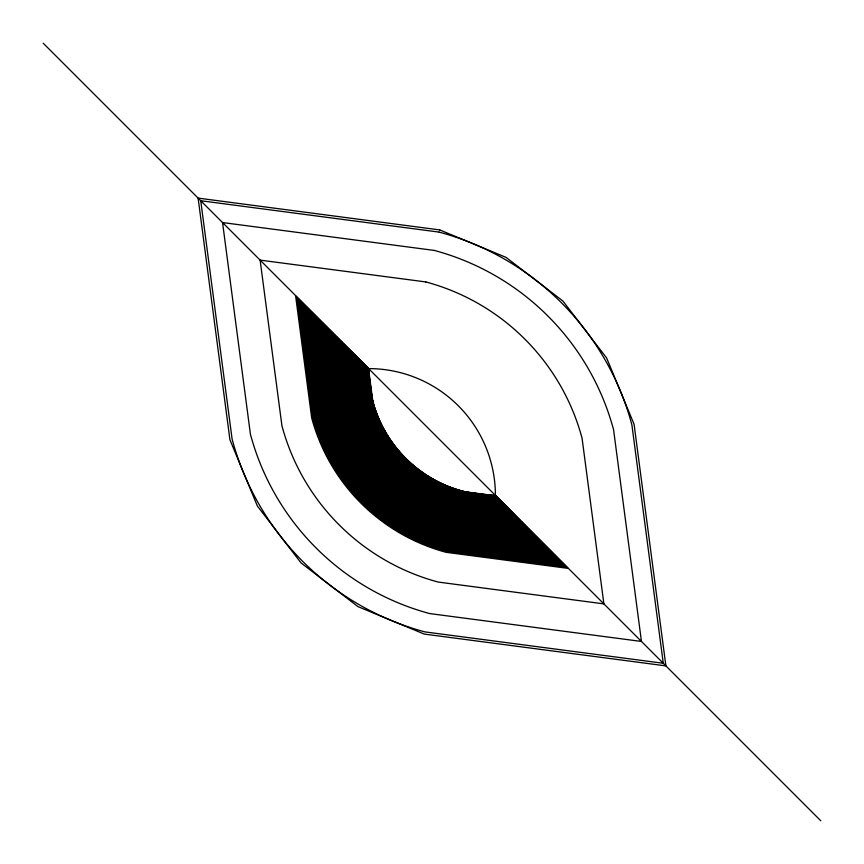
<?xml version="1.0" encoding="UTF-8"?>
<svg xmlns="http://www.w3.org/2000/svg" width="864" height="864" viewBox="0 0 864 864"><rect width="100%" height="100%" fill="white"/><g stroke="black" fill="none" stroke-linecap="round" stroke-linejoin="round"><path stroke-width="1.3" d="M462.499 491.432L495.817 495.817M462.445 491.605L496.033 496.033M462.402 491.778L496.238 496.238M496.465 496.465L462.348 491.972A127.742 127.742 0 0 1 372.028 401.652L367.535 367.535M462.305 492.134L496.66 496.66M496.876 496.876L462.262 492.318A128.088 128.088 0 0 1 371.682 401.738L367.124 367.124M497.102 497.102L462.208 492.502A128.218 128.218 0 0 1 371.563 401.782L366.898 366.898M497.254 497.254L462.175 492.642A128.423 128.423 0 0 1 371.358 401.825L366.746 366.746M497.513 497.513L462.11 492.847A128.714 128.714 0 0 1 371.077 401.911L366.487 366.487M497.686 497.686L462.078 492.998A128.876 128.876 0 0 1 370.926 401.944L366.314 366.314M462.035 493.15L497.869 497.869M498.064 498.064L461.992 493.312A129.125 129.125 0 0 1 370.688 402.008L365.936 365.936M461.948 493.484L498.258 498.258M365.526 365.526L370.343 402.106A129.568 129.568 0 0 0 461.873 493.744L498.474 498.474M461.851 493.83L498.679 498.679M498.906 498.906L461.797 494.014A129.848 129.848 0 0 1 369.986 402.203L365.094 365.094M499.133 499.133L461.754 494.208A130.054 130.054 0 0 1 369.792 402.246L364.867 364.867M499.37 499.37L461.7 494.402A130.151 130.151 0 0 1 369.695 402.278L364.63 364.63M461.668 494.51L499.489 499.489M364.262 364.262L369.284 402.386A130.68 130.68 0 0 0 461.581 494.824L499.738 499.738M499.986 499.986L461.56 494.932A130.788 130.788 0 0 1 369.068 402.44L364.014 364.014M461.527 495.04L500.116 500.116M363.625 363.625L368.744 402.527A131.252 131.252 0 0 0 461.441 495.364L500.375 500.375M461.408 495.482L500.645 500.645M500.785 500.785L461.376 495.601A131.49 131.49 0 0 1 368.399 402.624L363.215 363.215M461.311 495.839L501.066 501.066M501.217 501.217L461.279 495.958A131.857 131.857 0 0 1 368.042 402.721L362.783 362.783M501.358 501.358L461.246 496.076A131.987 131.987 0 0 1 367.924 402.754L362.642 362.642M501.649 501.649L461.182 496.325A132.246 132.246 0 0 1 367.675 402.818L362.351 362.351M461.149 496.454L501.8 501.8M502.114 502.114L461.084 496.714A132.635 132.635 0 0 1 367.286 402.916L361.886 361.886M502.265 502.265L461.041 496.843A132.775 132.775 0 0 1 367.157 402.959L361.735 361.735M461.009 496.973L502.427 502.427M502.589 502.589L460.976 497.102A133.045 133.045 0 0 1 366.898 403.024L361.411 361.411M502.913 502.913L460.901 497.383A133.337 133.337 0 0 1 366.617 403.099L361.087 361.087M503.075 503.075L460.858 497.524A133.477 133.477 0 0 1 366.476 403.142L360.925 360.925M503.248 503.248L460.825 497.664A133.618 133.618 0 0 1 366.336 403.175L360.752 360.752M460.782 497.804L503.41 503.41M503.755 503.755L460.706 498.085A134.06 134.06 0 0 1 365.915 403.294L360.245 360.245M460.674 498.236L503.928 503.928M504.101 504.101L460.631 498.377A134.374 134.374 0 0 1 365.623 403.369L359.899 359.899M504.284 504.284L460.588 498.528A134.525 134.525 0 0 1 365.472 403.412L359.716 359.716M504.457 504.457L460.555 498.679A134.676 134.676 0 0 1 365.321 403.445L359.543 359.543M460.512 498.83L504.641 504.641M504.986 504.986L460.436 499.122A135.13 135.13 0 0 1 364.878 403.564L359.014 359.014M505.31 505.31L460.361 499.392A135.421 135.421 0 0 1 364.608 403.639L358.69 358.69M505.645 505.645L460.285 499.673A135.713 135.713 0 0 1 364.327 403.715L358.355 358.355M505.991 505.991L460.21 499.964A136.004 136.004 0 0 1 364.036 403.79L358.009 358.009M506.347 506.347L460.123 500.256A136.318 136.318 0 0 1 363.744 403.877L357.653 357.653M506.704 506.704L460.048 500.558A136.631 136.631 0 0 1 363.442 403.952L357.296 357.296M507.071 507.071L459.961 500.872A136.944 136.944 0 0 1 363.128 404.039L356.929 356.929M507.449 507.449L459.875 501.185A137.268 137.268 0 0 1 362.815 404.125L356.551 356.551M507.827 507.827L459.799 501.509A137.603 137.603 0 0 1 362.491 404.201L356.173 356.173M508.226 508.226L459.702 501.833A137.948 137.948 0 0 1 362.167 404.298L355.774 355.774M508.615 508.615L459.616 502.168A138.294 138.294 0 0 1 361.832 404.384L355.385 355.385M509.026 509.026L459.529 502.513A138.64 138.64 0 0 1 361.487 404.471L354.974 354.974M509.436 509.436L459.432 502.859A139.007 139.007 0 0 1 361.141 404.568L354.564 354.564M509.857 509.857L459.335 503.215A139.363 139.363 0 0 1 360.785 404.665L354.143 354.143M510.289 510.289L459.238 503.572A139.741 139.741 0 0 1 360.428 404.762L353.711 353.711M510.732 510.732L459.14 503.939A140.119 140.119 0 0 1 360.061 404.86L353.268 353.268M511.175 511.175L459.043 504.306A140.508 140.508 0 0 1 359.694 404.957L352.825 352.825M511.628 511.628L458.946 504.695A140.897 140.897 0 0 1 359.305 405.054L352.372 352.372M512.082 512.082L458.838 505.073A141.296 141.296 0 0 1 358.927 405.162L351.918 351.918M512.557 512.557L458.73 505.472A141.707 141.707 0 0 1 358.528 405.27L351.443 351.443M513.032 513.032L458.622 505.861A142.117 142.117 0 0 1 358.139 405.378L350.968 350.968M513.508 513.508L458.514 506.272A142.538 142.538 0 0 1 357.728 405.486L350.492 350.492M514.004 514.004L458.406 506.682A142.96 142.96 0 0 1 357.318 405.594L349.996 349.996M514.501 514.501L458.298 507.103A143.392 143.392 0 0 1 356.897 405.702L349.499 349.499M515.009 515.009L458.179 507.524A143.834 143.834 0 0 1 356.476 405.821L348.991 348.991M515.516 515.516L458.06 507.956A144.277 144.277 0 0 1 356.044 405.94L348.484 348.484M516.046 516.046L457.952 508.399A144.731 144.731 0 0 1 355.601 406.048L347.954 347.954M516.575 516.575L457.834 508.842A145.195 145.195 0 0 1 355.158 406.166L347.425 347.425M517.104 517.104L457.704 509.285A145.66 145.66 0 0 1 354.715 406.296L346.896 346.896M517.655 517.655L457.585 509.749A146.135 146.135 0 0 1 354.251 406.415L346.345 346.345M518.206 518.206L457.466 510.214A146.61 146.61 0 0 1 353.786 406.534L345.794 345.794M518.767 518.767L457.337 510.678A147.096 147.096 0 0 1 353.322 406.663L345.233 345.233M519.329 519.329L457.207 511.153A147.593 147.593 0 0 1 352.847 406.793L344.671 344.671M519.912 519.912L457.078 511.639A148.09 148.09 0 0 1 352.361 406.922L344.088 344.088M520.495 520.495L456.948 512.125A148.597 148.597 0 0 1 351.875 407.052L343.505 343.505M521.078 521.078L456.818 512.622A149.116 149.116 0 0 1 351.378 407.182L342.922 342.922M521.683 521.683L456.678 513.119A149.634 149.634 0 0 1 350.881 407.322L342.317 342.317M522.288 522.288L456.548 513.637A150.152 150.152 0 0 1 350.363 407.452L341.712 341.712M522.904 522.904L456.408 514.145A150.692 150.692 0 0 1 349.855 407.592L341.096 341.096M523.519 523.519L456.268 514.663A151.232 151.232 0 0 1 349.337 407.732L340.481 340.481M524.156 524.156L456.127 515.192A151.772 151.772 0 0 1 348.808 407.873L339.844 339.844M524.783 524.783L455.987 515.732A152.334 152.334 0 0 1 348.268 408.013L339.217 339.217M525.431 525.431L455.836 516.272A152.885 152.885 0 0 1 347.728 408.164L338.569 338.569M526.09 526.09L455.695 516.812A153.457 153.457 0 0 1 347.188 408.305L337.91 337.91M526.748 526.748L455.544 517.374A154.03 154.03 0 0 1 346.626 408.456L337.252 337.252M527.407 527.407L455.393 517.925A154.602 154.602 0 0 1 346.075 408.607L336.593 336.593M528.088 528.088L455.242 518.497A155.196 155.196 0 0 1 345.503 408.758L335.912 335.912M528.768 528.768L455.09 519.07A155.79 155.79 0 0 1 344.93 408.91L335.232 335.232M529.459 529.459L454.928 519.653A156.384 156.384 0 0 1 344.347 409.072L334.541 334.541M530.161 530.161L454.777 520.236A156.989 156.989 0 0 1 343.764 409.223L333.839 333.839M530.863 530.863L454.615 520.83A157.604 157.604 0 0 1 343.17 409.385L333.137 333.137M531.576 531.576L454.453 521.424A158.22 158.22 0 0 1 342.576 409.547L332.424 332.424M532.3 532.3L454.291 522.029A158.846 158.846 0 0 1 341.971 409.709L331.7 331.7M533.023 533.023L454.129 522.644A159.484 159.484 0 0 1 341.356 409.871L330.977 330.977M533.758 533.758L453.967 523.26A160.121 160.121 0 0 1 340.74 410.033L330.242 330.242M534.503 534.503L453.794 523.886A160.769 160.769 0 0 1 340.114 410.206L329.497 329.497M535.259 535.259L453.632 524.513A161.417 161.417 0 0 1 339.487 410.368L328.741 328.741M536.015 536.015L453.46 525.15A162.076 162.076 0 0 1 338.85 410.54L327.985 327.985M536.782 536.782L453.287 525.787A162.745 162.745 0 0 1 338.213 410.713L327.218 327.218M537.559 537.559L453.114 526.446A163.415 163.415 0 0 1 337.554 410.886L326.441 326.441M538.337 538.337L452.941 527.094A164.095 164.095 0 0 1 336.906 411.059L325.663 325.663M539.136 539.136L452.758 527.764A164.786 164.786 0 0 1 336.236 411.242L324.864 324.864M539.924 539.924L452.585 528.433A165.478 165.478 0 0 1 335.567 411.415L324.076 324.076M540.734 540.734L452.401 529.103A166.18 166.18 0 0 1 334.897 411.599L323.266 323.266M541.544 541.544L452.218 529.783A166.882 166.882 0 0 1 334.217 411.782L322.456 322.456M542.365 542.365L452.034 530.474A167.594 167.594 0 0 1 333.526 411.966L321.635 321.635M543.197 543.197L451.85 531.166A168.307 168.307 0 0 1 332.834 412.15L320.803 320.803M544.028 544.028L451.656 531.868A169.042 169.042 0 0 1 332.132 412.344L319.972 319.972M544.871 544.871L451.472 532.58A169.765 169.765 0 0 1 331.42 412.528L319.129 319.129M545.724 545.724L451.278 533.293A170.51 170.51 0 0 1 330.707 412.722L318.276 318.276M546.588 546.588L451.084 534.006A171.256 171.256 0 0 1 329.994 412.916L317.412 317.412M547.452 547.452L450.889 534.74A172.012 172.012 0 0 1 329.26 413.111L316.548 316.548M548.327 548.327L450.695 535.475A172.768 172.768 0 0 1 328.525 413.305L315.673 315.673M549.202 549.202L450.5 536.209A173.534 173.534 0 0 1 327.791 413.5L314.798 314.798M550.098 550.098L450.295 536.954A174.301 174.301 0 0 1 327.046 413.705L313.902 313.902M550.994 550.994L450.09 537.71A175.079 175.079 0 0 1 326.29 413.91L313.006 313.006M551.891 551.891L449.896 538.466A175.867 175.867 0 0 1 325.534 414.104L312.109 312.109M552.809 552.809L449.69 539.233A176.656 176.656 0 0 1 324.767 414.31L311.191 311.191M553.727 553.727L449.474 540A177.455 177.455 0 0 1 324 414.526L310.273 310.273M554.656 554.656L449.269 540.778A178.265 178.265 0 0 1 323.222 414.731L309.344 309.344M555.584 555.584L449.064 541.566A179.075 179.075 0 0 1 322.434 414.936L308.416 308.416M556.535 556.535L448.848 542.354A179.896 179.896 0 0 1 321.646 415.152L307.465 307.465M557.474 557.474L448.632 543.154A180.716 180.716 0 0 1 320.846 415.368L306.526 306.526M558.436 558.436L448.416 543.953A181.548 181.548 0 0 1 320.047 415.584L305.564 305.564M559.408 559.408L448.2 544.763A182.39 182.39 0 0 1 319.237 415.8L304.592 304.592M560.38 560.38L447.984 545.584A183.233 183.233 0 0 1 318.416 416.016L303.62 303.62M561.352 561.352L447.768 546.404A184.086 184.086 0 0 1 317.596 416.232L302.648 302.648M562.345 562.345L447.541 547.225A184.939 184.939 0 0 1 316.775 416.459L301.655 301.655M563.339 563.339L447.314 548.068A185.803 185.803 0 0 1 315.932 416.686L300.661 300.661M564.343 564.343L447.098 548.91A186.678 186.678 0 0 1 315.09 416.902L299.657 299.657M565.358 565.358L446.872 549.752A187.553 187.553 0 0 1 314.248 417.128L298.642 298.642M566.374 566.374L446.634 550.606A188.438 188.438 0 0 1 313.394 417.366L297.626 297.626M567.4 567.4L446.407 551.47A189.324 189.324 0 0 1 312.53 417.593L296.6 296.6M568.426 568.426L446.17 552.334A190.231 190.231 0 0 1 311.666 417.83L295.574 295.574M43.2 43.2L820.8 820.8M368.593 368.593A126.814 126.814 0 0 1 495.407 495.407A126.889 126.889 0 0 1 368.528 368.561L372.838 401.436M368.183 368.183L372.568 401.501M367.967 367.967L372.395 401.555M367.762 367.762L372.222 401.598M367.34 367.34L371.866 401.695M366.131 366.131L370.85 401.965M365.742 365.742L370.516 402.052M365.321 365.321L370.17 402.149M364.511 364.511L369.49 402.332M363.884 363.884L368.96 402.473M363.355 363.355L368.518 402.592M362.934 362.934L368.161 402.689M362.2 362.2L367.546 402.851M361.573 361.573L367.027 402.991M360.59 360.59L366.196 403.218M360.072 360.072L365.764 403.326M359.359 359.359L365.17 403.488M495.569 495.59A127.073 127.073 0 0 1 368.41 368.431M495.677 495.709A127.256 127.256 0 0 1 368.291 368.323M462.424 491.692A127.44 127.44 0 0 1 372.308 401.576M462.316 492.08A127.85 127.85 0 0 1 371.92 401.684M461.894 493.657A129.47 129.47 0 0 1 370.343 402.106M461.614 494.716A130.572 130.572 0 0 1 369.284 402.386M461.473 495.256A131.134 131.134 0 0 1 368.744 402.527M461.117 496.584A132.505 132.505 0 0 1 367.416 402.883M460.75 497.945A133.92 133.92 0 0 1 366.055 403.25M439.733 229.921L198.115 198.115L229.921 439.733L257.375 506.012L301.061 562.939L357.988 606.625L424.267 634.079L665.885 665.885L634.079 424.267L606.625 357.988L562.939 301.061L506.012 257.375L439.733 229.921M439.139 232.114L200.729 200.729L232.114 439.139A272.581 272.581 0 0 0 424.861 631.886L663.271 663.271L631.886 424.861A272.581 272.581 0 0 0 439.139 232.114M434.236 250.42L222.545 222.545L250.42 434.236A253.638 253.638 0 0 0 429.764 613.58L641.455 641.455L613.58 429.764A253.638 253.638 0 0 0 434.236 250.42M425.79 281.934L260.118 260.118L281.934 425.79A221.011 221.011 0 0 0 438.21 582.066L603.882 603.882L582.066 438.21A221.011 221.011 0 0 0 425.79 281.934"/></g></svg>
